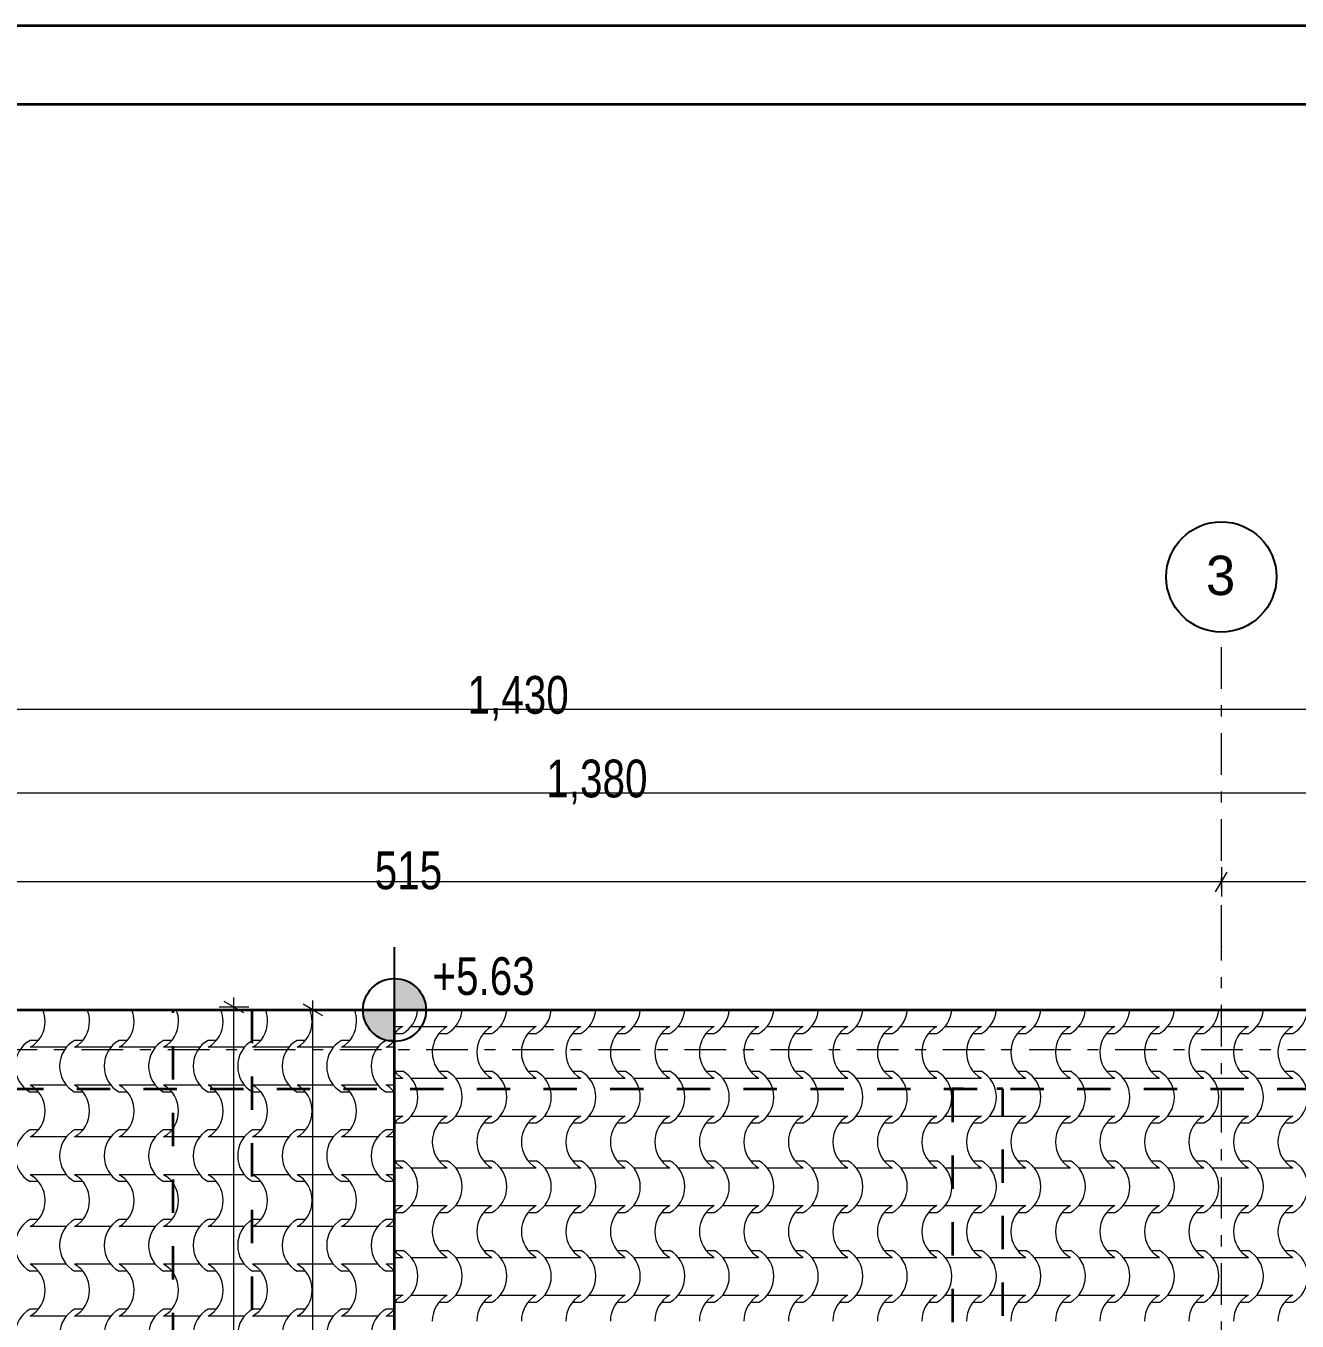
# Model space of a CAD drawing. Extents: x 1230 to 300706, y 1836 to 36108.
# Drawn here: x 244999 to 249034, y 12962 to 17075 of the extents above; entities that cross this region are included whole.
import ezdxf

# ---------------------------------------------------------------- set-up
doc = ezdxf.new("R2010")
doc.units = 0
doc.header["$LTSCALE"] = 5
doc.header["$MEASUREMENT"] = 0
doc.set_wipeout_variables(frame=1)
for name, pattern in [('- Двойно прекъснати линии', [1093.611073, 529.166651, -211.666656, 141.111112, -211.666656]), ('- Прекъснати линия', [423.333333, 211.666667, -211.666667]), ('Wipeout_Contour', [100000, 0, -100000])]:
    doc.linetypes.add(name, pattern=pattern)
for name, color, linetype, lineweight in [('1', 255, 'Continuous', 13), ('102', 254, 'Continuous', 15), ('41', 7, 'Continuous', 35), ('7', 7, 'Continuous', 25), ('85', 254, 'Continuous', 20)]:
    doc.layers.add(name, color=color, linetype=linetype, lineweight=lineweight)
doc.layers.add('58', color=7, linetype='Continuous', lineweight=25, true_color=0xdf0000)
doc.layers.add('65', color=7, linetype='Continuous', lineweight=20, true_color=0x4e4e4e)
doc.styles.add('GENERATED_STYLE_6', font='Cambria Math.ttf')

# ---------------------------------------------------------------- blocks, each defined once
blk = doc.blocks.new('*X43')
at = {"layer": '102', "color": 254, "linetype": 'Continuous', "lineweight": 15}
for p, q in [((185.768, 232.571), (185.241, 232.571)), ((186.387, 232.131), (185.241, 232.131)), ((187.533, 232.131), (186.387, 232.131)), ((188.593, 232.571), (188.067, 232.571)), ((189.212, 232.131), (188.067, 232.131)), ((190.358, 232.131), (189.212, 232.131)), ((191.419, 232.571), (190.892, 232.571)), ((192.038, 232.131), (190.892, 232.131)), ((193.184, 232.131), (192.038, 232.131)), ((194.244, 232.571), (193.717, 232.571)), ((194.863, 232.131), (193.717, 232.131)), ((196.009, 232.131), (194.863, 232.131)), ((197.07, 232.571), (196.543, 232.571)), ((197.689, 232.131), (196.543, 232.131)), ((198.835, 232.131), (197.689, 232.131)), ((199.895, 232.571), (199.368, 232.571)), ((200.514, 232.131), (199.368, 232.131)), ((201.66, 232.131), (200.514, 232.131)), ((202.72, 232.571), (202.194, 232.571)), ((203.339, 232.131), (202.194, 232.131)), ((204.485, 232.131), (203.339, 232.131)), ((205.546, 232.571), (205.019, 232.571)), ((206.165, 232.131), (205.019, 232.131)), ((207.311, 232.131), (206.165, 232.131)), ((208.371, 232.571), (207.844, 232.571)), ((208.371, 232.131), (207.844, 232.131)), ((186.387, 229.726), (185.241, 229.726)), ((187.533, 229.726), (186.387, 229.726)), ((189.212, 229.726), (188.067, 229.726)), ((190.358, 229.726), (189.212, 229.726)), ((192.038, 229.726), (190.892, 229.726)), ((193.184, 229.726), (192.038, 229.726)), ((194.863, 229.726), (193.717, 229.726)), ((196.009, 229.726), (194.863, 229.726)), ((197.689, 229.726), (196.543, 229.726)), ((198.835, 229.726), (197.689, 229.726)), ((200.514, 229.726), (199.368, 229.726)), ((201.66, 229.726), (200.514, 229.726)), ((203.339, 229.726), (202.194, 229.726)), ((204.485, 229.726), (203.339, 229.726)), ((206.165, 229.726), (205.019, 229.726)), ((207.311, 229.726), (206.165, 229.726)), ((208.371, 229.726), (207.844, 229.726)), ((185.768, 229.286), (185.241, 229.286)), ((188.593, 229.286), (188.067, 229.286)), ((191.419, 229.286), (190.892, 229.286)), ((194.244, 229.286), (193.717, 229.286)), ((197.07, 229.286), (196.543, 229.286)), ((199.895, 229.286), (199.368, 229.286)), ((202.72, 229.286), (202.194, 229.286)), ((205.546, 229.286), (205.019, 229.286)), ((208.371, 229.286), (207.844, 229.286)), ((185.768, 226.881), (185.241, 226.881)), ((186.387, 226.441), (185.241, 226.441)), ((187.533, 226.441), (186.387, 226.441)), ((188.593, 226.881), (188.067, 226.881)), ((189.212, 226.441), (188.067, 226.441)), ((190.358, 226.441), (189.212, 226.441)), ((191.419, 226.881), (190.892, 226.881)), ((192.038, 226.441), (190.892, 226.441)), ((193.184, 226.441), (192.038, 226.441)), ((194.244, 226.881), (193.717, 226.881)), ((194.863, 226.441), (193.717, 226.441)), ((196.009, 226.441), (194.863, 226.441)), ((197.07, 226.881), (196.543, 226.881)), ((197.689, 226.441), (196.543, 226.441)), ((198.835, 226.441), (197.689, 226.441)), ((199.895, 226.881), (199.368, 226.881)), ((200.514, 226.441), (199.368, 226.441)), ((201.66, 226.441), (200.514, 226.441)), ((202.72, 226.881), (202.194, 226.881)), ((203.339, 226.441), (202.194, 226.441)), ((204.485, 226.441), (203.339, 226.441)), ((205.546, 226.881), (205.019, 226.881)), ((206.165, 226.441), (205.019, 226.441)), ((207.311, 226.441), (206.165, 226.441)), ((208.371, 226.881), (207.844, 226.881)), ((208.371, 226.441), (207.844, 226.441)), ((186.387, 224.036), (185.241, 224.036)), ((187.533, 224.036), (186.387, 224.036)), ((189.212, 224.036), (188.067, 224.036)), ((190.358, 224.036), (189.212, 224.036)), ((192.038, 224.036), (190.892, 224.036)), ((193.184, 224.036), (192.038, 224.036)), ((194.863, 224.036), (193.717, 224.036)), ((196.009, 224.036), (194.863, 224.036)), ((197.689, 224.036), (196.543, 224.036)), ((198.835, 224.036), (197.689, 224.036)), ((200.514, 224.036), (199.368, 224.036)), ((201.66, 224.036), (200.514, 224.036)), ((203.339, 224.036), (202.194, 224.036)), ((204.485, 224.036), (203.339, 224.036)), ((206.165, 224.036), (205.019, 224.036)), ((207.311, 224.036), (206.165, 224.036)), ((208.371, 224.036), (207.844, 224.036)), ((185.768, 223.596), (185.241, 223.596)), ((188.593, 223.596), (188.067, 223.596)), ((191.419, 223.596), (190.892, 223.596)), ((194.244, 223.596), (193.717, 223.596)), ((197.07, 223.596), (196.543, 223.596)), ((199.895, 223.596), (199.368, 223.596)), ((202.72, 223.596), (202.194, 223.596)), ((205.546, 223.596), (205.019, 223.596)), ((208.371, 223.596), (207.844, 223.596)), ((185.768, 221.191), (185.241, 221.191)), ((186.387, 220.751), (185.241, 220.751)), ((187.533, 220.751), (186.387, 220.751)), ((188.593, 221.191), (188.067, 221.191)), ((189.212, 220.751), (188.067, 220.751)), ((190.358, 220.751), (189.212, 220.751)), ((191.419, 221.191), (190.892, 221.191)), ((192.038, 220.751), (190.892, 220.751)), ((193.184, 220.751), (192.038, 220.751)), ((194.244, 221.191), (193.717, 221.191)), ((194.863, 220.751), (193.717, 220.751)), ((196.009, 220.751), (194.863, 220.751)), ((197.07, 221.191), (196.543, 221.191)), ((197.689, 220.751), (196.543, 220.751)), ((198.835, 220.751), (197.689, 220.751)), ((199.895, 221.191), (199.368, 221.191)), ((200.514, 220.751), (199.368, 220.751)), ((201.66, 220.751), (200.514, 220.751)), ((202.72, 221.191), (202.194, 221.191)), ((203.339, 220.751), (202.194, 220.751)), ((204.485, 220.751), (203.339, 220.751)), ((205.546, 221.191), (205.019, 221.191)), ((206.165, 220.751), (205.019, 220.751)), ((207.311, 220.751), (206.165, 220.751)), ((208.371, 221.191), (207.844, 221.191)), ((208.371, 220.751), (207.844, 220.751)), ((186.387, 218.347), (185.241, 218.347)), ((187.533, 218.347), (186.387, 218.347)), ((189.212, 218.347), (188.067, 218.347)), ((190.358, 218.347), (189.212, 218.347)), ((192.038, 218.347), (190.892, 218.347)), ((193.184, 218.347), (192.038, 218.347)), ((194.863, 218.347), (193.717, 218.347)), ((196.009, 218.347), (194.863, 218.347)), ((197.689, 218.347), (196.543, 218.347)), ((198.835, 218.347), (197.689, 218.347)), ((200.514, 218.347), (199.368, 218.347)), ((201.66, 218.347), (200.514, 218.347)), ((203.339, 218.347), (202.194, 218.347)), ((204.485, 218.347), (203.339, 218.347)), ((206.165, 218.347), (205.019, 218.347)), ((207.311, 218.347), (206.165, 218.347)), ((208.371, 218.347), (207.844, 218.347)), ((185.768, 217.907), (185.241, 217.907)), ((188.593, 217.907), (188.067, 217.907)), ((191.419, 217.907), (190.892, 217.907)), ((194.244, 217.907), (193.717, 217.907)), ((197.07, 217.907), (196.543, 217.907)), ((199.895, 217.907), (199.368, 217.907)), ((202.72, 217.907), (202.194, 217.907)), ((205.546, 217.907), (205.019, 217.907)), ((208.371, 217.907), (207.844, 217.907)), ((185.768, 215.502), (185.241, 215.502)), ((186.387, 215.062), (185.241, 215.062)), ((187.533, 215.062), (186.387, 215.062)), ((188.593, 215.502), (188.067, 215.502)), ((189.212, 215.062), (188.067, 215.062)), ((190.358, 215.062), (189.212, 215.062)), ((191.419, 215.502), (190.892, 215.502)), ((192.038, 215.062), (190.892, 215.062)), ((193.184, 215.062), (192.038, 215.062)), ((194.244, 215.502), (193.717, 215.502)), ((194.863, 215.062), (193.717, 215.062)), ((196.009, 215.062), (194.863, 215.062)), ((197.07, 215.502), (196.543, 215.502)), ((197.689, 215.062), (196.543, 215.062)), ((198.835, 215.062), (197.689, 215.062)), ((199.895, 215.502), (199.368, 215.502)), ((200.514, 215.062), (199.368, 215.062)), ((201.66, 215.062), (200.514, 215.062)), ((202.72, 215.502), (202.194, 215.502)), ((203.339, 215.062), (202.194, 215.062)), ((204.485, 215.062), (203.339, 215.062)), ((205.546, 215.502), (205.019, 215.502)), ((206.165, 215.062), (205.019, 215.062)), ((207.311, 215.062), (206.165, 215.062)), ((208.371, 215.502), (207.844, 215.502)), ((208.371, 215.062), (207.844, 215.062))]:
    blk.add_line(p, q, dxfattribs=at)
for centre, major_axis, start_param, end_param in [((184.453, 233.768), (0, 1.849), 4.715365, 5.118357), ((187.278, 233.768), (0, 1.849), 4.715365, 5.118357), ((190.103, 233.768), (0, 1.849), 4.715365, 5.118357), ((192.929, 233.768), (0, 1.849), 4.715365, 5.118358), ((195.754, 233.768), (0, 1.849), 4.715365, 5.118358), ((198.58, 233.768), (0, 1.849), 4.715365, 5.118358), ((201.405, 233.768), (0, 1.849), 4.715365, 5.118359), ((204.23, 233.768), (0, 1.849), 4.715365, 5.118359), ((184.453, 233.779), (0, 1.849), 3.612631, 4.709413), ((187.278, 233.779), (0, 1.849), 3.612631, 4.709413), ((190.103, 233.779), (0, 1.849), 3.612631, 4.709413), ((192.929, 233.779), (0, 1.849), 3.612631, 4.709413), ((195.754, 233.779), (0, 1.849), 3.612631, 4.709413), ((198.58, 233.779), (0, 1.849), 3.612631, 4.709413), ((201.405, 233.779), (0, 1.849), 3.612631, 4.709413), ((204.23, 233.779), (0, 1.849), 3.612631, 4.709413), ((186.018, 230.928), (0, 1.839), 0.466079, 2.675513), ((188.843, 230.928), (0, 1.839), 0.466079, 2.675513), ((191.668, 230.928), (0, 1.839), 0.466079, 2.675513), ((194.494, 230.928), (0, 1.839), 0.466079, 2.675513), ((197.319, 230.928), (0, 1.839), 0.466079, 2.675513), ((200.145, 230.928), (0, 1.839), 0.466079, 2.675513), ((202.97, 230.928), (0, 1.839), 0.466079, 2.675513), ((205.795, 230.928), (0, 1.839), 0.466079, 2.675513), ((208.621, 230.928), (0, 1.839), 0.466079, 2.675513), ((207.056, 233.779), (0, 1.849), 3.612631, 4.000323), ((184.453, 228.078), (0, 1.849), 4.715365, 5.812147), ((187.278, 228.078), (0, 1.849), 4.715365, 5.812147), ((190.103, 228.078), (0, 1.849), 4.715365, 5.812147), ((192.929, 228.078), (0, 1.849), 4.715365, 5.812147), ((195.754, 228.078), (0, 1.849), 4.715365, 5.812147), ((198.58, 228.078), (0, 1.849), 4.715365, 5.812147), ((201.405, 228.078), (0, 1.849), 4.715365, 5.812147), ((204.23, 228.078), (0, 1.849), 4.715365, 5.812147), ((207.056, 228.078), (0, 1.849), 5.424454, 5.812147), ((184.453, 228.089), (0, 1.849), 3.612631, 4.709413), ((187.278, 228.089), (0, 1.849), 3.612631, 4.709413), ((190.103, 228.089), (0, 1.849), 3.612631, 4.709413), ((192.929, 228.089), (0, 1.849), 3.612631, 4.709413), ((195.754, 228.089), (0, 1.849), 3.612631, 4.709413), ((198.58, 228.089), (0, 1.849), 3.612631, 4.709413), ((201.405, 228.089), (0, 1.849), 3.612631, 4.709413), ((204.23, 228.089), (0, 1.849), 3.612631, 4.709413), ((186.018, 225.239), (0, 1.839), 0.466079, 2.675513), ((188.843, 225.239), (0, 1.839), 0.466079, 2.675513), ((191.668, 225.239), (0, 1.839), 0.466079, 2.675513), ((194.494, 225.239), (0, 1.839), 0.466079, 2.675513), ((197.319, 225.239), (0, 1.839), 0.466079, 2.675513), ((200.145, 225.239), (0, 1.839), 0.466079, 2.675513), ((202.97, 225.239), (0, 1.839), 0.466079, 2.675513), ((205.795, 225.239), (0, 1.839), 0.466079, 2.675513), ((208.621, 225.239), (0, 1.839), 0.466079, 2.675513), ((207.056, 228.089), (0, 1.849), 3.612631, 4.000324), ((184.453, 222.388), (0, 1.849), 4.715365, 5.812147), ((187.278, 222.388), (0, 1.849), 4.715365, 5.812147), ((190.103, 222.388), (0, 1.849), 4.715365, 5.812147), ((192.929, 222.388), (0, 1.849), 4.715365, 5.812147), ((195.754, 222.388), (0, 1.849), 4.715365, 5.812147), ((198.58, 222.388), (0, 1.849), 4.715365, 5.812147), ((201.405, 222.388), (0, 1.849), 4.715365, 5.812147), ((204.23, 222.388), (0, 1.849), 4.715365, 5.812147), ((207.056, 222.388), (0, 1.849), 5.424453, 5.812147), ((184.453, 222.399), (0, 1.849), 3.612631, 4.709413), ((187.278, 222.399), (0, 1.849), 3.612631, 4.709413), ((190.103, 222.399), (0, 1.849), 3.612631, 4.709413), ((192.929, 222.399), (0, 1.849), 3.612631, 4.709413), ((195.754, 222.399), (0, 1.849), 3.612631, 4.709413), ((198.58, 222.399), (0, 1.849), 3.612631, 4.709413), ((201.405, 222.399), (0, 1.849), 3.612631, 4.709413), ((204.23, 222.399), (0, 1.849), 3.612631, 4.709413), ((186.018, 219.549), (0, 1.839), 0.466079, 2.675513), ((188.843, 219.549), (0, 1.839), 0.466079, 2.675513), ((191.668, 219.549), (0, 1.839), 0.466079, 2.675513), ((194.494, 219.549), (0, 1.839), 0.466079, 2.675513), ((197.319, 219.549), (0, 1.839), 0.466079, 2.675513), ((200.145, 219.549), (0, 1.839), 0.466079, 2.675513), ((202.97, 219.549), (0, 1.839), 0.466079, 2.675513), ((205.795, 219.549), (0, 1.839), 0.466079, 2.675513), ((208.621, 219.549), (0, 1.839), 0.466079, 2.675513), ((207.056, 222.399), (0, 1.849), 3.612631, 4.000325), ((184.453, 216.699), (0, 1.849), 4.715365, 5.812147), ((187.278, 216.699), (0, 1.849), 4.715365, 5.812147), ((190.103, 216.699), (0, 1.849), 4.715365, 5.812147), ((192.929, 216.699), (0, 1.849), 4.715365, 5.812147), ((195.754, 216.699), (0, 1.849), 4.715365, 5.812147), ((198.58, 216.699), (0, 1.849), 4.715365, 5.812147), ((201.405, 216.699), (0, 1.849), 4.715365, 5.812147), ((204.23, 216.699), (0, 1.849), 4.715365, 5.812147), ((207.056, 216.699), (0, 1.849), 5.424452, 5.812147), ((184.453, 216.71), (0, 1.849), 3.612631, 4.709413), ((187.278, 216.71), (0, 1.849), 3.612631, 4.709413), ((190.103, 216.71), (0, 1.849), 3.612631, 4.709413), ((192.929, 216.71), (0, 1.849), 3.612631, 4.709413), ((195.754, 216.71), (0, 1.849), 3.612631, 4.709413), ((198.58, 216.71), (0, 1.849), 3.612631, 4.709413), ((201.405, 216.71), (0, 1.849), 3.612631, 4.709413), ((204.23, 216.71), (0, 1.849), 3.612631, 4.709413), ((186.018, 213.859), (0, 1.839), 0.466079, 2.675513), ((188.843, 213.859), (0, 1.839), 0.466079, 2.675513), ((191.668, 213.859), (0, 1.839), 0.466079, 2.675513), ((194.494, 213.859), (0, 1.839), 0.466079, 2.675513), ((197.319, 213.859), (0, 1.839), 0.466079, 2.675513), ((200.145, 213.859), (0, 1.839), 0.466079, 2.675513), ((202.97, 213.859), (0, 1.839), 0.466079, 2.675513), ((205.795, 213.859), (0, 1.839), 0.466079, 2.675513), ((208.621, 213.859), (0, 1.839), 0.466079, 2.675513), ((207.056, 216.71), (0, 1.849), 3.612631, 4.000326)]:
    blk.add_ellipse(centre, major_axis=major_axis, ratio=0.939693, start_param=start_param, end_param=end_param, dxfattribs=at)
blk = doc.blocks.new('*X44')
at = {"layer": '102', "color": 254, "linetype": 'Continuous', "lineweight": 15}
for p, q in [((208.371, 233.452), (208.898, 233.452)), ((208.371, 233.012), (208.898, 233.012)), ((209.432, 233.452), (210.578, 233.452)), ((210.578, 233.452), (211.724, 233.452)), ((211.197, 233.012), (211.724, 233.012)), ((212.257, 233.452), (213.403, 233.452)), ((213.403, 233.452), (214.549, 233.452)), ((214.022, 233.012), (214.549, 233.012)), ((215.083, 233.452), (216.229, 233.452)), ((216.229, 233.452), (217.374, 233.452)), ((216.848, 233.012), (217.374, 233.012)), ((217.908, 233.452), (219.054, 233.452)), ((219.054, 233.452), (220.2, 233.452)), ((219.673, 233.012), (220.2, 233.012)), ((220.734, 233.452), (221.879, 233.452)), ((221.879, 233.452), (223.025, 233.452)), ((222.498, 233.012), (223.025, 233.012)), ((223.559, 233.452), (224.705, 233.452)), ((224.705, 233.452), (225.851, 233.452)), ((225.324, 233.012), (225.851, 233.012)), ((226.384, 233.452), (227.53, 233.452)), ((227.53, 233.452), (228.676, 233.452)), ((228.149, 233.012), (228.676, 233.012)), ((229.21, 233.452), (230.356, 233.452)), ((230.356, 233.452), (231.501, 233.452)), ((230.975, 233.012), (231.501, 233.012)), ((232.035, 233.452), (233.181, 233.452)), ((233.181, 233.452), (234.327, 233.452)), ((233.8, 233.012), (234.327, 233.012)), ((234.86, 233.452), (236.006, 233.452)), ((236.006, 233.452), (237.152, 233.452)), ((236.625, 233.012), (237.152, 233.012)), ((237.686, 233.452), (238.832, 233.452)), ((238.832, 233.452), (239.978, 233.452)), ((239.451, 233.012), (239.978, 233.012)), ((240.511, 233.452), (241.657, 233.452)), ((241.657, 233.452), (242.803, 233.452)), ((242.276, 233.012), (242.803, 233.012)), ((243.337, 233.452), (244.483, 233.452)), ((244.483, 233.452), (245.628, 233.452)), ((245.102, 233.012), (245.628, 233.012)), ((246.162, 233.452), (247.308, 233.452)), ((247.308, 233.452), (248.454, 233.452)), ((247.927, 233.012), (248.454, 233.012)), ((248.987, 233.452), (250.133, 233.452)), ((250.133, 233.452), (251.279, 233.452)), ((250.752, 233.012), (251.279, 233.012)), ((251.813, 233.452), (252.959, 233.452)), ((252.959, 233.452), (254.105, 233.452)), ((253.578, 233.012), (254.105, 233.012)), ((254.638, 233.452), (255.784, 233.452)), ((255.784, 233.452), (256.93, 233.452)), ((256.403, 233.012), (256.93, 233.012)), ((257.464, 233.452), (258.609, 233.452)), ((258.609, 233.452), (259.755, 233.452)), ((259.229, 233.012), (259.755, 233.012)), ((260.289, 233.452), (261.435, 233.452)), ((261.435, 233.452), (262.581, 233.452)), ((262.054, 233.012), (262.581, 233.012)), ((263.114, 233.452), (264.26, 233.452)), ((264.26, 233.452), (265.406, 233.452)), ((264.879, 233.012), (265.406, 233.012)), ((208.371, 230.607), (208.898, 230.607)), ((211.197, 230.607), (211.724, 230.607)), ((214.022, 230.607), (214.549, 230.607)), ((216.848, 230.607), (217.374, 230.607)), ((219.673, 230.607), (220.2, 230.607)), ((222.498, 230.607), (223.025, 230.607)), ((225.324, 230.607), (225.851, 230.607)), ((228.149, 230.607), (228.676, 230.607)), ((230.975, 230.607), (231.501, 230.607)), ((233.8, 230.607), (234.327, 230.607)), ((236.625, 230.607), (237.152, 230.607)), ((239.451, 230.607), (239.978, 230.607)), ((242.276, 230.607), (242.803, 230.607)), ((245.102, 230.607), (245.628, 230.607)), ((247.927, 230.607), (248.454, 230.607)), ((250.752, 230.607), (251.279, 230.607)), ((253.578, 230.607), (254.105, 230.607)), ((256.403, 230.607), (256.93, 230.607)), ((259.229, 230.607), (259.755, 230.607)), ((262.054, 230.607), (262.581, 230.607)), ((264.879, 230.607), (265.406, 230.607)), ((208.371, 230.167), (208.898, 230.167)), ((209.432, 230.167), (210.578, 230.167)), ((210.578, 230.167), (211.724, 230.167)), ((212.257, 230.167), (213.403, 230.167)), ((213.403, 230.167), (214.549, 230.167)), ((215.083, 230.167), (216.229, 230.167)), ((216.229, 230.167), (217.374, 230.167)), ((217.908, 230.167), (219.054, 230.167)), ((219.054, 230.167), (220.2, 230.167)), ((220.734, 230.167), (221.879, 230.167)), ((221.879, 230.167), (223.025, 230.167)), ((223.559, 230.167), (224.705, 230.167)), ((224.705, 230.167), (225.851, 230.167)), ((226.384, 230.167), (227.53, 230.167)), ((227.53, 230.167), (228.676, 230.167)), ((229.21, 230.167), (230.356, 230.167)), ((230.356, 230.167), (231.501, 230.167)), ((232.035, 230.167), (233.181, 230.167)), ((233.181, 230.167), (234.327, 230.167)), ((234.86, 230.167), (236.006, 230.167)), ((236.006, 230.167), (237.152, 230.167)), ((237.686, 230.167), (238.832, 230.167)), ((238.832, 230.167), (239.978, 230.167)), ((240.511, 230.167), (241.657, 230.167)), ((241.657, 230.167), (242.803, 230.167)), ((243.337, 230.167), (244.483, 230.167)), ((244.483, 230.167), (245.628, 230.167)), ((246.162, 230.167), (247.308, 230.167)), ((247.308, 230.167), (248.454, 230.167)), ((248.987, 230.167), (250.133, 230.167)), ((250.133, 230.167), (251.279, 230.167)), ((251.813, 230.167), (252.959, 230.167)), ((252.959, 230.167), (254.105, 230.167)), ((254.638, 230.167), (255.784, 230.167)), ((255.784, 230.167), (256.93, 230.167)), ((257.464, 230.167), (258.609, 230.167)), ((258.609, 230.167), (259.755, 230.167)), ((260.289, 230.167), (261.435, 230.167)), ((261.435, 230.167), (262.581, 230.167)), ((263.114, 230.167), (264.26, 230.167)), ((264.26, 230.167), (265.406, 230.167)), ((208.371, 227.762), (208.898, 227.762)), ((208.371, 227.322), (208.898, 227.322)), ((209.432, 227.762), (210.578, 227.762)), ((210.578, 227.762), (211.724, 227.762)), ((211.197, 227.322), (211.724, 227.322)), ((212.257, 227.762), (213.403, 227.762)), ((213.403, 227.762), (214.549, 227.762)), ((214.022, 227.322), (214.549, 227.322)), ((215.083, 227.762), (216.229, 227.762)), ((216.229, 227.762), (217.374, 227.762)), ((216.848, 227.322), (217.374, 227.322)), ((217.908, 227.762), (219.054, 227.762)), ((219.054, 227.762), (220.2, 227.762)), ((219.673, 227.322), (220.2, 227.322)), ((220.734, 227.762), (221.879, 227.762)), ((221.879, 227.762), (223.025, 227.762)), ((222.498, 227.322), (223.025, 227.322)), ((223.559, 227.762), (224.705, 227.762)), ((224.705, 227.762), (225.851, 227.762)), ((225.324, 227.322), (225.851, 227.322)), ((226.384, 227.762), (227.53, 227.762)), ((227.53, 227.762), (228.676, 227.762)), ((228.149, 227.322), (228.676, 227.322)), ((229.21, 227.762), (230.356, 227.762)), ((230.356, 227.762), (231.501, 227.762)), ((230.975, 227.322), (231.501, 227.322)), ((232.035, 227.762), (233.181, 227.762)), ((233.181, 227.762), (234.327, 227.762)), ((233.8, 227.322), (234.327, 227.322)), ((234.86, 227.762), (236.006, 227.762)), ((236.006, 227.762), (237.152, 227.762)), ((236.625, 227.322), (237.152, 227.322)), ((237.686, 227.762), (238.832, 227.762)), ((238.832, 227.762), (239.978, 227.762)), ((239.451, 227.322), (239.978, 227.322)), ((240.511, 227.762), (241.657, 227.762)), ((241.657, 227.762), (242.803, 227.762)), ((242.276, 227.322), (242.803, 227.322)), ((243.337, 227.762), (244.483, 227.762)), ((244.483, 227.762), (245.628, 227.762)), ((245.102, 227.322), (245.628, 227.322)), ((246.162, 227.762), (247.308, 227.762)), ((247.308, 227.762), (248.454, 227.762)), ((247.927, 227.322), (248.454, 227.322)), ((248.987, 227.762), (250.133, 227.762)), ((250.133, 227.762), (251.279, 227.762)), ((250.752, 227.322), (251.279, 227.322)), ((251.813, 227.762), (252.959, 227.762)), ((252.959, 227.762), (254.105, 227.762)), ((253.578, 227.322), (254.105, 227.322)), ((254.638, 227.762), (255.784, 227.762)), ((255.784, 227.762), (256.93, 227.762)), ((256.403, 227.322), (256.93, 227.322)), ((257.464, 227.762), (258.609, 227.762)), ((258.609, 227.762), (259.755, 227.762)), ((259.229, 227.322), (259.755, 227.322)), ((260.289, 227.762), (261.435, 227.762)), ((261.435, 227.762), (262.581, 227.762)), ((262.054, 227.322), (262.581, 227.322)), ((263.114, 227.762), (264.26, 227.762)), ((264.26, 227.762), (265.406, 227.762)), ((264.879, 227.322), (265.406, 227.322)), ((208.371, 224.917), (208.898, 224.917)), ((211.197, 224.917), (211.724, 224.917)), ((214.022, 224.917), (214.549, 224.917)), ((216.848, 224.917), (217.374, 224.917)), ((219.673, 224.917), (220.2, 224.917)), ((222.498, 224.917), (223.025, 224.917)), ((225.324, 224.917), (225.851, 224.917)), ((228.149, 224.917), (228.676, 224.917)), ((230.975, 224.917), (231.501, 224.917)), ((233.8, 224.917), (234.327, 224.917)), ((236.625, 224.917), (237.152, 224.917)), ((239.451, 224.917), (239.978, 224.917)), ((242.276, 224.917), (242.803, 224.917)), ((245.102, 224.917), (245.628, 224.917)), ((247.927, 224.917), (248.454, 224.917)), ((250.752, 224.917), (251.279, 224.917)), ((253.578, 224.917), (254.105, 224.917)), ((256.403, 224.917), (256.93, 224.917)), ((259.229, 224.917), (259.755, 224.917)), ((262.054, 224.917), (262.581, 224.917)), ((264.879, 224.917), (265.406, 224.917)), ((208.371, 224.477), (208.898, 224.477)), ((209.432, 224.477), (210.578, 224.477)), ((210.578, 224.477), (211.724, 224.477)), ((212.257, 224.477), (213.403, 224.477)), ((213.403, 224.477), (214.549, 224.477)), ((215.083, 224.477), (216.229, 224.477)), ((216.229, 224.477), (217.374, 224.477)), ((217.908, 224.477), (219.054, 224.477)), ((219.054, 224.477), (220.2, 224.477)), ((220.734, 224.477), (221.879, 224.477)), ((221.879, 224.477), (223.025, 224.477)), ((223.559, 224.477), (224.705, 224.477)), ((224.705, 224.477), (225.851, 224.477)), ((226.384, 224.477), (227.53, 224.477)), ((227.53, 224.477), (228.676, 224.477)), ((229.21, 224.477), (230.356, 224.477)), ((230.356, 224.477), (231.501, 224.477)), ((232.035, 224.477), (233.181, 224.477)), ((233.181, 224.477), (234.327, 224.477)), ((234.86, 224.477), (236.006, 224.477)), ((236.006, 224.477), (237.152, 224.477)), ((237.686, 224.477), (238.832, 224.477)), ((238.832, 224.477), (239.978, 224.477)), ((240.511, 224.477), (241.657, 224.477)), ((241.657, 224.477), (242.803, 224.477)), ((243.337, 224.477), (244.483, 224.477)), ((244.483, 224.477), (245.628, 224.477)), ((246.162, 224.477), (247.308, 224.477)), ((247.308, 224.477), (248.454, 224.477)), ((248.987, 224.477), (250.133, 224.477)), ((250.133, 224.477), (251.279, 224.477)), ((251.813, 224.477), (252.959, 224.477)), ((252.959, 224.477), (254.105, 224.477)), ((254.638, 224.477), (255.784, 224.477)), ((255.784, 224.477), (256.93, 224.477)), ((257.464, 224.477), (258.609, 224.477)), ((258.609, 224.477), (259.755, 224.477)), ((260.289, 224.477), (261.435, 224.477)), ((261.435, 224.477), (262.581, 224.477)), ((263.114, 224.477), (264.26, 224.477)), ((264.26, 224.477), (265.406, 224.477)), ((208.371, 222.072), (208.898, 222.072)), ((208.371, 221.632), (208.898, 221.632)), ((209.432, 222.072), (210.578, 222.072)), ((210.578, 222.072), (211.724, 222.072)), ((211.197, 221.632), (211.724, 221.632)), ((212.257, 222.072), (213.403, 222.072)), ((213.403, 222.072), (214.549, 222.072)), ((214.022, 221.632), (214.549, 221.632)), ((215.083, 222.072), (216.229, 222.072)), ((216.229, 222.072), (217.374, 222.072)), ((216.848, 221.632), (217.374, 221.632)), ((217.908, 222.072), (219.054, 222.072)), ((219.054, 222.072), (220.2, 222.072)), ((219.673, 221.632), (220.2, 221.632)), ((220.734, 222.072), (221.879, 222.072)), ((221.879, 222.072), (223.025, 222.072)), ((222.498, 221.632), (223.025, 221.632)), ((223.559, 222.072), (224.705, 222.072)), ((224.705, 222.072), (225.851, 222.072)), ((225.324, 221.632), (225.851, 221.632)), ((226.384, 222.072), (227.53, 222.072)), ((227.53, 222.072), (228.676, 222.072)), ((228.149, 221.632), (228.676, 221.632)), ((229.21, 222.072), (230.356, 222.072)), ((230.356, 222.072), (231.501, 222.072)), ((230.975, 221.632), (231.501, 221.632)), ((232.035, 222.072), (233.181, 222.072)), ((233.181, 222.072), (234.327, 222.072)), ((233.8, 221.632), (234.327, 221.632)), ((234.86, 222.072), (236.006, 222.072)), ((236.006, 222.072), (237.152, 222.072)), ((236.625, 221.632), (237.152, 221.632)), ((237.686, 222.072), (238.832, 222.072)), ((238.832, 222.072), (239.978, 222.072)), ((239.451, 221.632), (239.978, 221.632)), ((240.511, 222.072), (241.657, 222.072)), ((241.657, 222.072), (242.803, 222.072)), ((242.276, 221.632), (242.803, 221.632)), ((243.337, 222.072), (244.483, 222.072)), ((244.483, 222.072), (245.628, 222.072)), ((245.102, 221.632), (245.628, 221.632)), ((246.162, 222.072), (247.308, 222.072)), ((247.308, 222.072), (248.454, 222.072)), ((247.927, 221.632), (248.454, 221.632)), ((248.987, 222.072), (250.133, 222.072)), ((250.133, 222.072), (251.279, 222.072)), ((250.752, 221.632), (251.279, 221.632)), ((251.813, 222.072), (252.959, 222.072)), ((252.959, 222.072), (254.105, 222.072)), ((253.578, 221.632), (254.105, 221.632)), ((254.638, 222.072), (255.784, 222.072)), ((255.784, 222.072), (256.93, 222.072)), ((256.403, 221.632), (256.93, 221.632)), ((257.464, 222.072), (258.609, 222.072)), ((258.609, 222.072), (259.755, 222.072)), ((259.229, 221.632), (259.755, 221.632)), ((260.289, 222.072), (261.435, 222.072)), ((261.435, 222.072), (262.581, 222.072)), ((262.054, 221.632), (262.581, 221.632)), ((263.114, 222.072), (264.26, 222.072)), ((264.26, 222.072), (265.406, 222.072)), ((264.879, 221.632), (265.406, 221.632)), ((208.371, 219.228), (208.898, 219.228)), ((211.197, 219.228), (211.724, 219.228)), ((214.022, 219.228), (214.549, 219.228)), ((216.848, 219.228), (217.374, 219.228)), ((219.673, 219.228), (220.2, 219.228)), ((222.498, 219.228), (223.025, 219.228)), ((225.324, 219.228), (225.851, 219.228)), ((228.149, 219.228), (228.676, 219.228)), ((230.975, 219.228), (231.501, 219.228)), ((233.8, 219.228), (234.327, 219.228)), ((236.625, 219.228), (237.152, 219.228)), ((239.451, 219.228), (239.978, 219.228)), ((242.276, 219.228), (242.803, 219.228)), ((245.102, 219.228), (245.628, 219.228)), ((247.927, 219.228), (248.454, 219.228)), ((250.752, 219.228), (251.279, 219.228)), ((253.578, 219.228), (254.105, 219.228)), ((256.403, 219.228), (256.93, 219.228)), ((259.229, 219.228), (259.755, 219.228)), ((262.054, 219.228), (262.581, 219.228)), ((264.879, 219.228), (265.406, 219.228)), ((208.371, 218.788), (208.898, 218.788)), ((209.432, 218.788), (210.578, 218.788)), ((210.578, 218.788), (211.724, 218.788)), ((212.257, 218.788), (213.403, 218.788)), ((213.403, 218.788), (214.549, 218.788)), ((215.083, 218.788), (216.229, 218.788)), ((216.229, 218.788), (217.374, 218.788)), ((217.908, 218.788), (219.054, 218.788)), ((219.054, 218.788), (220.2, 218.788)), ((220.734, 218.788), (221.879, 218.788)), ((221.879, 218.788), (223.025, 218.788)), ((223.559, 218.788), (224.705, 218.788)), ((224.705, 218.788), (225.851, 218.788)), ((226.384, 218.788), (227.53, 218.788)), ((227.53, 218.788), (228.676, 218.788)), ((229.21, 218.788), (230.356, 218.788)), ((230.356, 218.788), (231.501, 218.788)), ((232.035, 218.788), (233.181, 218.788)), ((233.181, 218.788), (234.327, 218.788)), ((234.86, 218.788), (236.006, 218.788)), ((236.006, 218.788), (237.152, 218.788)), ((237.686, 218.788), (238.832, 218.788)), ((238.832, 218.788), (239.978, 218.788)), ((240.511, 218.788), (241.657, 218.788)), ((241.657, 218.788), (242.803, 218.788)), ((243.337, 218.788), (244.483, 218.788)), ((244.483, 218.788), (245.628, 218.788)), ((246.162, 218.788), (247.308, 218.788)), ((247.308, 218.788), (248.454, 218.788)), ((248.987, 218.788), (250.133, 218.788)), ((250.133, 218.788), (251.279, 218.788)), ((251.813, 218.788), (252.959, 218.788)), ((252.959, 218.788), (254.105, 218.788)), ((254.638, 218.788), (255.784, 218.788)), ((255.784, 218.788), (256.93, 218.788)), ((257.464, 218.788), (258.609, 218.788)), ((258.609, 218.788), (259.755, 218.788)), ((260.289, 218.788), (261.435, 218.788)), ((261.435, 218.788), (262.581, 218.788)), ((263.114, 218.788), (264.26, 218.788)), ((264.26, 218.788), (265.406, 218.788)), ((208.371, 216.383), (208.898, 216.383)), ((209.432, 216.383), (210.578, 216.383)), ((210.578, 216.383), (211.724, 216.383)), ((212.257, 216.383), (213.403, 216.383)), ((213.403, 216.383), (214.549, 216.383)), ((215.083, 216.383), (216.229, 216.383)), ((216.229, 216.383), (217.374, 216.383)), ((217.908, 216.383), (219.054, 216.383)), ((219.054, 216.383), (220.2, 216.383)), ((220.734, 216.383), (221.879, 216.383)), ((221.879, 216.383), (223.025, 216.383)), ((223.559, 216.383), (224.705, 216.383)), ((224.705, 216.383), (225.851, 216.383)), ((226.384, 216.383), (227.53, 216.383)), ((227.53, 216.383), (228.676, 216.383)), ((229.21, 216.383), (230.356, 216.383)), ((230.356, 216.383), (231.501, 216.383)), ((232.035, 216.383), (233.181, 216.383)), ((233.181, 216.383), (234.327, 216.383)), ((234.86, 216.383), (236.006, 216.383)), ((236.006, 216.383), (237.152, 216.383)), ((237.686, 216.383), (238.832, 216.383)), ((238.832, 216.383), (239.978, 216.383)), ((240.511, 216.383), (241.657, 216.383)), ((241.657, 216.383), (242.803, 216.383)), ((243.337, 216.383), (244.483, 216.383)), ((244.483, 216.383), (245.628, 216.383)), ((246.162, 216.383), (247.308, 216.383)), ((247.308, 216.383), (248.454, 216.383)), ((248.987, 216.383), (250.133, 216.383)), ((250.133, 216.383), (251.279, 216.383)), ((251.813, 216.383), (252.959, 216.383)), ((252.959, 216.383), (254.105, 216.383)), ((254.638, 216.383), (255.784, 216.383)), ((255.784, 216.383), (256.93, 216.383)), ((257.464, 216.383), (258.609, 216.383)), ((258.609, 216.383), (259.755, 216.383)), ((260.289, 216.383), (261.435, 216.383)), ((261.435, 216.383), (262.581, 216.383)), ((263.114, 216.383), (264.26, 216.383)), ((264.26, 216.383), (265.406, 216.383)), ((208.371, 215.943), (208.898, 215.943)), ((211.197, 215.943), (211.724, 215.943)), ((214.022, 215.943), (214.549, 215.943)), ((216.848, 215.943), (217.374, 215.943)), ((219.673, 215.943), (220.2, 215.943)), ((222.498, 215.943), (223.025, 215.943)), ((225.324, 215.943), (225.851, 215.943)), ((228.149, 215.943), (228.676, 215.943)), ((230.975, 215.943), (231.501, 215.943)), ((233.8, 215.943), (234.327, 215.943)), ((236.625, 215.943), (237.152, 215.943)), ((239.451, 215.943), (239.978, 215.943)), ((242.276, 215.943), (242.803, 215.943)), ((245.102, 215.943), (245.628, 215.943)), ((247.927, 215.943), (248.454, 215.943)), ((250.752, 215.943), (251.279, 215.943)), ((253.578, 215.943), (254.105, 215.943)), ((256.403, 215.943), (256.93, 215.943)), ((259.229, 215.943), (259.755, 215.943)), ((262.054, 215.943), (262.581, 215.943)), ((264.879, 215.943), (265.406, 215.943))]:
    blk.add_line(p, q, dxfattribs=at)
for centre, major_axis, start_param, end_param in [((208.122, 234.654), (0, 1.839), 3.607672, 4.627319), ((210.947, 234.654), (0, 1.839), 3.607672, 4.627319), ((213.773, 234.654), (0, 1.839), 3.607672, 4.627319), ((216.598, 234.654), (0, 1.839), 3.607672, 4.627319), ((219.423, 234.654), (0, 1.839), 3.607672, 4.627319), ((222.249, 234.654), (0, 1.839), 3.607672, 4.627319), ((225.074, 234.654), (0, 1.839), 3.607672, 4.627319), ((227.9, 234.654), (0, 1.839), 3.607672, 4.627319), ((230.725, 234.654), (0, 1.839), 3.607672, 4.627319), ((233.55, 234.654), (0, 1.839), 3.607672, 4.627319), ((236.376, 234.654), (0, 1.839), 3.607672, 4.627319), ((239.201, 234.654), (0, 1.839), 3.607672, 4.627319), ((242.027, 234.654), (0, 1.839), 3.607672, 4.627319), ((244.852, 234.654), (0, 1.839), 3.607672, 4.627319), ((247.677, 234.654), (0, 1.839), 3.607672, 4.627319), ((250.503, 234.654), (0, 1.839), 3.607672, 4.627319), ((253.328, 234.654), (0, 1.839), 3.607672, 4.627319), ((256.154, 234.654), (0, 1.839), 3.607672, 4.627319), ((258.979, 234.654), (0, 1.839), 3.607672, 4.627319), ((261.804, 234.654), (0, 1.839), 3.607672, 4.627319), ((264.63, 234.654), (0, 1.839), 3.607672, 4.627319), ((209.687, 231.804), (0, 1.849), 0.471039, 0.858749), ((212.512, 231.804), (0, 1.849), 0.471039, 1.56782), ((215.338, 231.804), (0, 1.849), 0.471039, 1.56782), ((218.163, 231.804), (0, 1.849), 0.471039, 1.56782), ((220.988, 231.804), (0, 1.849), 0.471039, 1.56782), ((223.814, 231.804), (0, 1.849), 0.471039, 1.56782), ((226.639, 231.804), (0, 1.849), 0.471039, 1.56782), ((229.465, 231.804), (0, 1.849), 0.471039, 1.56782), ((232.29, 231.804), (0, 1.849), 0.471039, 1.56782), ((235.115, 231.804), (0, 1.849), 0.471039, 1.56782), ((237.941, 231.804), (0, 1.849), 0.471039, 1.56782), ((240.766, 231.804), (0, 1.849), 0.471039, 1.56782), ((243.592, 231.804), (0, 1.849), 0.471039, 1.56782), ((246.417, 231.804), (0, 1.849), 0.471039, 1.56782), ((249.242, 231.804), (0, 1.849), 0.471039, 1.56782), ((252.068, 231.804), (0, 1.849), 0.471039, 1.56782), ((254.893, 231.804), (0, 1.849), 0.471039, 1.56782), ((257.719, 231.804), (0, 1.849), 0.471039, 1.56782), ((260.544, 231.804), (0, 1.849), 0.471039, 1.56782), ((263.369, 231.804), (0, 1.849), 0.471039, 1.56782), ((266.195, 231.804), (0, 1.849), 0.471039, 1.56782), ((212.512, 231.815), (0, 1.849), 1.573772, 2.670554), ((215.338, 231.815), (0, 1.849), 1.573772, 2.670554), ((218.163, 231.815), (0, 1.849), 1.573772, 2.670554), ((220.988, 231.815), (0, 1.849), 1.573772, 2.670554), ((223.814, 231.815), (0, 1.849), 1.573772, 2.670554), ((226.639, 231.815), (0, 1.849), 1.573772, 2.670554), ((229.465, 231.815), (0, 1.849), 1.573772, 2.670554), ((232.29, 231.815), (0, 1.849), 1.573772, 2.670554), ((235.115, 231.815), (0, 1.849), 1.573772, 2.670554), ((237.941, 231.815), (0, 1.849), 1.573772, 2.670554), ((240.766, 231.815), (0, 1.849), 1.573772, 2.670554), ((243.592, 231.815), (0, 1.849), 1.573772, 2.670554), ((246.417, 231.815), (0, 1.849), 1.573772, 2.670554), ((249.242, 231.815), (0, 1.849), 1.573772, 2.670554), ((252.068, 231.815), (0, 1.849), 1.573772, 2.670554), ((254.893, 231.815), (0, 1.849), 1.573772, 2.670554), ((257.719, 231.815), (0, 1.849), 1.573772, 2.670554), ((260.544, 231.815), (0, 1.849), 1.573772, 2.670554), ((263.369, 231.815), (0, 1.849), 1.573772, 2.670554), ((266.195, 231.815), (0, 1.849), 1.573772, 2.670554), ((209.687, 231.815), (0, 1.849), 2.282843, 2.670554), ((208.122, 228.964), (0, 1.839), 3.607672, 5.817106), ((210.947, 228.964), (0, 1.839), 3.607672, 5.817106), ((213.773, 228.964), (0, 1.839), 3.607672, 5.817106), ((216.598, 228.964), (0, 1.839), 3.607672, 5.817106), ((219.423, 228.964), (0, 1.839), 3.607672, 5.817106), ((222.249, 228.964), (0, 1.839), 3.607672, 5.817106), ((225.074, 228.964), (0, 1.839), 3.607672, 5.817106), ((227.9, 228.964), (0, 1.839), 3.607672, 5.817106), ((230.725, 228.964), (0, 1.839), 3.607672, 5.817106), ((233.55, 228.964), (0, 1.839), 3.607672, 5.817106), ((236.376, 228.964), (0, 1.839), 3.607672, 5.817106), ((239.201, 228.964), (0, 1.839), 3.607672, 5.817106), ((242.027, 228.964), (0, 1.839), 3.607672, 5.817106), ((244.852, 228.964), (0, 1.839), 3.607672, 5.817106), ((247.677, 228.964), (0, 1.839), 3.607672, 5.817106), ((250.503, 228.964), (0, 1.839), 3.607672, 5.817106), ((253.328, 228.964), (0, 1.839), 3.607672, 5.817106), ((256.154, 228.964), (0, 1.839), 3.607672, 5.817106), ((258.979, 228.964), (0, 1.839), 3.607672, 5.817106), ((261.804, 228.964), (0, 1.839), 3.607672, 5.817106), ((264.63, 228.964), (0, 1.839), 3.607672, 5.817106), ((209.687, 226.114), (0, 1.849), 0.471039, 0.858749), ((212.512, 226.114), (0, 1.849), 0.471039, 1.56782), ((215.338, 226.114), (0, 1.849), 0.471039, 1.56782), ((218.163, 226.114), (0, 1.849), 0.471039, 1.56782), ((220.988, 226.114), (0, 1.849), 0.471039, 1.56782), ((223.814, 226.114), (0, 1.849), 0.471039, 1.56782), ((226.639, 226.114), (0, 1.849), 0.471039, 1.56782), ((229.465, 226.114), (0, 1.849), 0.471039, 1.56782), ((232.29, 226.114), (0, 1.849), 0.471039, 1.56782), ((235.115, 226.114), (0, 1.849), 0.471039, 1.56782), ((237.941, 226.114), (0, 1.849), 0.471039, 1.56782), ((240.766, 226.114), (0, 1.849), 0.471039, 1.56782), ((243.592, 226.114), (0, 1.849), 0.471039, 1.56782), ((246.417, 226.114), (0, 1.849), 0.471039, 1.56782), ((249.242, 226.114), (0, 1.849), 0.471039, 1.56782), ((252.068, 226.114), (0, 1.849), 0.471039, 1.56782), ((254.893, 226.114), (0, 1.849), 0.471039, 1.56782), ((257.719, 226.114), (0, 1.849), 0.471039, 1.56782), ((260.544, 226.114), (0, 1.849), 0.471039, 1.56782), ((263.369, 226.114), (0, 1.849), 0.471039, 1.56782), ((266.195, 226.114), (0, 1.849), 0.471039, 1.56782), ((212.512, 226.125), (0, 1.849), 1.573772, 2.670554), ((215.338, 226.125), (0, 1.849), 1.573772, 2.670554), ((218.163, 226.125), (0, 1.849), 1.573772, 2.670554), ((220.988, 226.125), (0, 1.849), 1.573772, 2.670554), ((223.814, 226.125), (0, 1.849), 1.573772, 2.670554), ((226.639, 226.125), (0, 1.849), 1.573772, 2.670554), ((229.465, 226.125), (0, 1.849), 1.573772, 2.670554), ((232.29, 226.125), (0, 1.849), 1.573772, 2.670554), ((235.115, 226.125), (0, 1.849), 1.573772, 2.670554), ((237.941, 226.125), (0, 1.849), 1.573772, 2.670554), ((240.766, 226.125), (0, 1.849), 1.573772, 2.670554), ((243.592, 226.125), (0, 1.849), 1.573772, 2.670554), ((246.417, 226.125), (0, 1.849), 1.573772, 2.670554), ((249.242, 226.125), (0, 1.849), 1.573772, 2.670554), ((252.068, 226.125), (0, 1.849), 1.573772, 2.670554), ((254.893, 226.125), (0, 1.849), 1.573772, 2.670554), ((257.719, 226.125), (0, 1.849), 1.573772, 2.670554), ((260.544, 226.125), (0, 1.849), 1.573772, 2.670554), ((263.369, 226.125), (0, 1.849), 1.573772, 2.670554), ((266.195, 226.125), (0, 1.849), 1.573772, 2.670554), ((209.687, 226.125), (0, 1.849), 2.282843, 2.670554), ((208.122, 223.275), (0, 1.839), 3.607672, 5.817106), ((210.947, 223.275), (0, 1.839), 3.607672, 5.817106), ((213.773, 223.275), (0, 1.839), 3.607672, 5.817106), ((216.598, 223.275), (0, 1.839), 3.607672, 5.817106), ((219.423, 223.275), (0, 1.839), 3.607672, 5.817106), ((222.249, 223.275), (0, 1.839), 3.607672, 5.817106), ((225.074, 223.275), (0, 1.839), 3.607672, 5.817106), ((227.9, 223.275), (0, 1.839), 3.607672, 5.817106), ((230.725, 223.275), (0, 1.839), 3.607672, 5.817106), ((233.55, 223.275), (0, 1.839), 3.607672, 5.817106), ((236.376, 223.275), (0, 1.839), 3.607672, 5.817106), ((239.201, 223.275), (0, 1.839), 3.607672, 5.817106), ((242.027, 223.275), (0, 1.839), 3.607672, 5.817106), ((244.852, 223.275), (0, 1.839), 3.607672, 5.817106), ((247.677, 223.275), (0, 1.839), 3.607672, 5.817106), ((250.503, 223.275), (0, 1.839), 3.607672, 5.817106), ((253.328, 223.275), (0, 1.839), 3.607672, 5.817106), ((256.154, 223.275), (0, 1.839), 3.607672, 5.817106), ((258.979, 223.275), (0, 1.839), 3.607672, 5.817106), ((261.804, 223.275), (0, 1.839), 3.607672, 5.817106), ((264.63, 223.275), (0, 1.839), 3.607672, 5.817106), ((209.687, 220.425), (0, 1.849), 0.471039, 0.858749), ((212.512, 220.425), (0, 1.849), 0.471039, 1.56782), ((215.338, 220.425), (0, 1.849), 0.471039, 1.56782), ((218.163, 220.425), (0, 1.849), 0.471039, 1.56782), ((220.988, 220.425), (0, 1.849), 0.471039, 1.56782), ((223.814, 220.425), (0, 1.849), 0.471039, 1.56782), ((226.639, 220.425), (0, 1.849), 0.471039, 1.56782), ((229.465, 220.425), (0, 1.849), 0.471039, 1.56782), ((232.29, 220.425), (0, 1.849), 0.471039, 1.56782), ((235.115, 220.425), (0, 1.849), 0.471039, 1.56782), ((237.941, 220.425), (0, 1.849), 0.471039, 1.56782), ((240.766, 220.425), (0, 1.849), 0.471039, 1.56782), ((243.592, 220.425), (0, 1.849), 0.471039, 1.56782), ((246.417, 220.425), (0, 1.849), 0.471039, 1.56782), ((249.242, 220.425), (0, 1.849), 0.471039, 1.56782), ((252.068, 220.425), (0, 1.849), 0.471039, 1.56782), ((254.893, 220.425), (0, 1.849), 0.471039, 1.56782), ((257.719, 220.425), (0, 1.849), 0.471039, 1.56782), ((260.544, 220.425), (0, 1.849), 0.471039, 1.56782), ((263.369, 220.425), (0, 1.849), 0.471039, 1.56782), ((266.195, 220.425), (0, 1.849), 0.471039, 1.56782), ((212.512, 220.436), (0, 1.849), 1.573772, 2.670554), ((215.338, 220.436), (0, 1.849), 1.573772, 2.670554), ((218.163, 220.436), (0, 1.849), 1.573772, 2.670554), ((220.988, 220.436), (0, 1.849), 1.573772, 2.670554), ((223.814, 220.436), (0, 1.849), 1.573772, 2.670554), ((226.639, 220.436), (0, 1.849), 1.573772, 2.670554), ((229.465, 220.436), (0, 1.849), 1.573772, 2.670554), ((232.29, 220.436), (0, 1.849), 1.573772, 2.670554), ((235.115, 220.436), (0, 1.849), 1.573772, 2.670554), ((237.941, 220.436), (0, 1.849), 1.573772, 2.670554), ((240.766, 220.436), (0, 1.849), 1.573772, 2.670554), ((243.592, 220.436), (0, 1.849), 1.573772, 2.670554), ((246.417, 220.436), (0, 1.849), 1.573772, 2.670554), ((249.242, 220.436), (0, 1.849), 1.573772, 2.670554), ((252.068, 220.436), (0, 1.849), 1.573772, 2.670554), ((254.893, 220.436), (0, 1.849), 1.573772, 2.670554), ((257.719, 220.436), (0, 1.849), 1.573772, 2.670554), ((260.544, 220.436), (0, 1.849), 1.573772, 2.670554), ((263.369, 220.436), (0, 1.849), 1.573772, 2.670554), ((266.195, 220.436), (0, 1.849), 1.573772, 2.670554), ((209.687, 220.436), (0, 1.849), 2.282843, 2.670554), ((208.122, 217.585), (0, 1.839), 3.607672, 5.817106), ((210.947, 217.585), (0, 1.839), 3.607672, 5.817106), ((213.773, 217.585), (0, 1.839), 3.607672, 5.817106), ((216.598, 217.585), (0, 1.839), 3.607672, 5.817106), ((219.423, 217.585), (0, 1.839), 3.607672, 5.817106), ((222.249, 217.585), (0, 1.839), 3.607672, 5.817106), ((225.074, 217.585), (0, 1.839), 3.607672, 5.817106), ((227.9, 217.585), (0, 1.839), 3.607672, 5.817106), ((230.725, 217.585), (0, 1.839), 3.607672, 5.817106), ((233.55, 217.585), (0, 1.839), 3.607672, 5.817106), ((236.376, 217.585), (0, 1.839), 3.607672, 5.817106), ((239.201, 217.585), (0, 1.839), 3.607672, 5.817106), ((242.027, 217.585), (0, 1.839), 3.607672, 5.817106), ((244.852, 217.585), (0, 1.839), 3.607672, 5.817106), ((247.677, 217.585), (0, 1.839), 3.607672, 5.817106), ((250.503, 217.585), (0, 1.839), 3.607672, 5.817106), ((253.328, 217.585), (0, 1.839), 3.607672, 5.817106), ((256.154, 217.585), (0, 1.839), 3.607672, 5.817106), ((258.979, 217.585), (0, 1.839), 3.607672, 5.817106), ((261.804, 217.585), (0, 1.839), 3.607672, 5.817106), ((264.63, 217.585), (0, 1.839), 3.607672, 5.817106), ((209.687, 214.735), (0, 1.849), 0.471039, 0.858749), ((212.512, 214.735), (0, 1.849), 0.471039, 1.56782), ((215.338, 214.735), (0, 1.849), 0.471039, 1.56782), ((218.163, 214.735), (0, 1.849), 0.471039, 1.56782), ((220.988, 214.735), (0, 1.849), 0.471039, 1.56782), ((223.814, 214.735), (0, 1.849), 0.471039, 1.56782), ((226.639, 214.735), (0, 1.849), 0.471039, 1.56782), ((229.465, 214.735), (0, 1.849), 0.471039, 1.56782), ((232.29, 214.735), (0, 1.849), 0.471039, 1.56782), ((235.115, 214.735), (0, 1.849), 0.471039, 1.56782), ((237.941, 214.735), (0, 1.849), 0.471039, 1.56782), ((240.766, 214.735), (0, 1.849), 0.471039, 1.56782), ((243.592, 214.735), (0, 1.849), 0.471039, 1.56782), ((246.417, 214.735), (0, 1.849), 0.471039, 1.56782), ((249.242, 214.735), (0, 1.849), 0.471039, 1.56782), ((252.068, 214.735), (0, 1.849), 0.471039, 1.56782), ((254.893, 214.735), (0, 1.849), 0.471039, 1.56782), ((257.719, 214.735), (0, 1.849), 0.471039, 1.56782), ((260.544, 214.735), (0, 1.849), 0.471039, 1.56782), ((263.369, 214.735), (0, 1.849), 0.471039, 1.56782), ((266.195, 214.735), (0, 1.849), 0.471039, 1.56782)]:
    blk.add_ellipse(centre, major_axis=major_axis, ratio=0.939693, start_param=start_param, end_param=end_param, dxfattribs=at)

msp = doc.modelspace()

# ---------------------------------------------------------------- linework, layer by layer
at = {"layer": '1', "linetype": '- Двойно прекъснати линии', "lineweight": 13, "ltscale": 0.05}
msp.add_line((248793.9, 14150.5), (248793.9, 15150.5), dxfattribs=at)
at = {"layer": '1', "color": 250, "linetype": '- Двойно прекъснати линии', "lineweight": 13, "true_color": 0x2b2b2b}
msp.add_point((248793.9, 14150.5), dxfattribs=at)
msp.add_point((248793.9, 14150.5), dxfattribs=at)
at = {"layer": '41', "linetype": 'Continuous', "lineweight": 35, "ltscale": 0.1, "flags": 128}
for points in [[(256750.7, 17075.4), (235750.7, 17075.4), (235750.7, 2225.4), (256750.7, 2225.4)], [(256500.7, 16825.4), (237000.7, 16825.4), (237000.7, 2475.4), (256500.7, 2475.4)]]:
    msp.add_lwpolyline(points, close=True, dxfattribs=at)
at = {"layer": '7', "linetype": 'Continuous', "lineweight": 25}
msp.add_circle((248793.9, 15325.5), 175, dxfattribs=at)
at = {"layer": '85', "linetype": 'Continuous', "lineweight": 20, "ltscale": 0.05}
for p, q in [((253719.3, 14904.8), (239419.3, 14904.8)), ((253719.3, 14639.2), (239919.3, 14639.2)), ((248793.9, 14403.9), (248793.9, 14310.2)), ((248793.9, 14357.1), (243643.9, 14357.1)), ((248775.9, 14325.8), (248812, 14388.3)), ((251793.9, 14357.1), (248793.9, 14357.1))]:
    msp.add_line(p, q, dxfattribs=at)

# ---------------------------------------------------------------- texts
at = {"layer": '1', "linetype": 'Continuous', "lineweight": 13, "style": 'GENERATED_STYLE_6'}
for s, insert, char_height, attachment_point in [('\\A1;{\\pql;\\pt0;\\fCentury Gothic|b0|i0|c0|p34;3}', (248745.1, 15393), 125, 1), ('\\A1;{\\W0.800000x;\\pql;\\fCentury Gothic|b0|i0|c0|p34;1,430}', (246401.2, 14868.7), 120, 7), ('\\A1;{\\W0.800000x;\\pql;\\fCentury Gothic|b0|i0|c0|p34;1,380}', (246651.2, 14603.1), 120, 7), ('\\A1;{\\W0.800000x;\\pql;\\fCentury Gothic|b0|i0|c0|p34;515}', (246106.4, 14332.1), 120, 7), ('\\A1;{\\W0.800000x;\\pql;\\fCentury Gothic|b0|i0|c0|p34;+5.63}', (246289.8, 13996.3), 120, 7)]:
    msp.add_mtext(s, dxfattribs=dict(at, insert=insert, char_height=char_height, attachment_point=attachment_point))

# ---------------------------------------------------------------- next in the draw order: wipeouts: each hides what was drawn before it
at = {"color": 254, "linetype": 'Wipeout_Contour', "lineweight": 0, "ltscale": 1131.990195}
msp.add_wipeout([(239419.3, 7050.3), (245419.3, 7050.3), (246169.3, 7800.3), (246169.3, 13950.3), (239419.3, 13950.3)], dxfattribs=at)

# ---------------------------------------------------------------- next in the draw order: linework, layer by layer
at = {"layer": '41', "color": 7, "linetype": 'Continuous', "lineweight": 35, "ltscale": 0.1, "flags": 128}
for points in [[(239419.3, 13950.3), (246169.3, 13950.3)], [(246169.3, 13950.3), (246169.3, 7800.3)]]:
    msp.add_lwpolyline(points, dxfattribs=at)
at = {"layer": '41', "color": 7, "linetype": '- Прекъснати линия', "lineweight": 35, "ltscale": 0.1, "flags": 128}
for points in [[(245467, 11612.8), (245467, 13950.3)], [(245717, 13950.3), (245717, 11612.8)]]:
    msp.add_lwpolyline(points, dxfattribs=at)
at = {"layer": '85', "linetype": 'Continuous', "lineweight": 20, "ltscale": 0.05}
for p, q in [((245659.7, 13959.2), (245659.7, 13989.8)), ((245706.6, 13959.2), (245612.9, 13959.2)), ((245691, 13941.2), (245628.5, 13977.3)), ((245659.7, 7058.9), (245659.7, 13959.2)), ((245957.1, 13950.3), (245863.3, 13950.3)), ((245941.5, 13932.2), (245879, 13968.3)), ((245910.2, 13950.3), (245910.2, 13980.8)), ((245910.2, 7800.3), (245910.2, 13950.3))]:
    msp.add_line(p, q, dxfattribs=at)

# ---------------------------------------------------------------- next in the draw order: block references
at = {"layer": '65', "color": 251, "linetype": 'Continuous', "lineweight": 20, "true_color": 0x4e4e4e, "xscale": 50.00002355911847, "yscale": 50.00002355911847, "zscale": 50.00002355911847}
msp.add_blockref('*X43', (235750.7, 2225.4), dxfattribs=at)

# ---------------------------------------------------------------- next in the draw order: wipeouts: each hides what was drawn before it
at = {"color": 254, "linetype": 'Wipeout_Contour', "lineweight": 0, "ltscale": 1886.276001}
msp.add_wipeout([(252919.3, 13950.3), (246169.3, 13950.3), (246169.3, 7800.3), (246919.3, 7050.3), (252919.3, 7050.3), (249469.3, 10500.3)], dxfattribs=at)

# ---------------------------------------------------------------- next in the draw order: hatches: boundary and pattern name
at = {"layer": '58', "linetype": 'Continuous', "lineweight": 25, "true_color": 0xdf0000}
for points in [[(246169.3, 13950.3), (246269.3, 13950.3), (246261.6, 13988.5), (246240, 14021), (246207.5, 14042.6), (246169.3, 14050.3)], [(246169.3, 13950.3), (246069.3, 13950.3), (246076.9, 13912), (246098.5, 13879.5), (246131, 13857.9), (246169.3, 13850.3)]]:
    msp.add_hatch(color=12, dxfattribs=at).paths.add_polyline_path(points)

# ---------------------------------------------------------------- next in the draw order: linework, layer by layer
at = {"layer": '1', "linetype": '- Двойно прекъснати линии', "lineweight": 13, "ltscale": 0.05}
for p, q in [((248793.9, 6726), (248793.9, 14150.5)), ((239434.5, 13825.3), (254120, 13825.3))]:
    msp.add_line(p, q, dxfattribs=at)
at = {"layer": '41', "color": 7, "linetype": '- Прекъснати линия', "lineweight": 35, "ltscale": 0.1, "flags": 128}
for points in [[(239919.3, 7050.3), (239919.3, 13950.3), (253719.3, 13950.3), (253719.3, 7050.3)], [(240169.3, 7050.3), (240169.3, 13700.3), (251919.3, 13700.3)]]:
    msp.add_lwpolyline(points, dxfattribs=at)
at = {"layer": '41', "color": 7, "linetype": 'Continuous', "lineweight": 35, "ltscale": 0.1, "flags": 128}
for points in [[(246169.3, 7800.3), (246169.3, 13950.3)], [(246169.3, 13950.3), (252919.3, 13950.3)]]:
    msp.add_lwpolyline(points, dxfattribs=at)
at = {"layer": '41', "color": 7, "linetype": '- Прекъснати линия', "lineweight": 35, "ltscale": 0.1, "flags": 128}
msp.add_lwpolyline([(247940.5, 13700.3), (247940.5, 10350.3), (248100.5, 10350.3), (248100.5, 13700.3)], close=True, dxfattribs=at)
at = {"layer": '58', "color": 12, "linetype": 'Continuous', "lineweight": 25, "true_color": 0xdf0000}
for p, q in [((246169.3, 13750.3), (246169.3, 14150.3)), ((245969.3, 13950.3), (246369.3, 13950.3))]:
    msp.add_line(p, q, dxfattribs=at)
msp.add_circle((246169.3, 13950.3), 100, dxfattribs=at)

# ---------------------------------------------------------------- next in the draw order: block references
at = {"layer": '65', "color": 251, "linetype": 'Continuous', "lineweight": 20, "true_color": 0x4e4e4e, "xscale": 50.00002355911847, "yscale": 50.00002355911847, "zscale": 50.00002355911847}
msp.add_blockref('*X44', (235750.7, 2225.4), dxfattribs=at)

doc.saveas('drawing.dxf')
